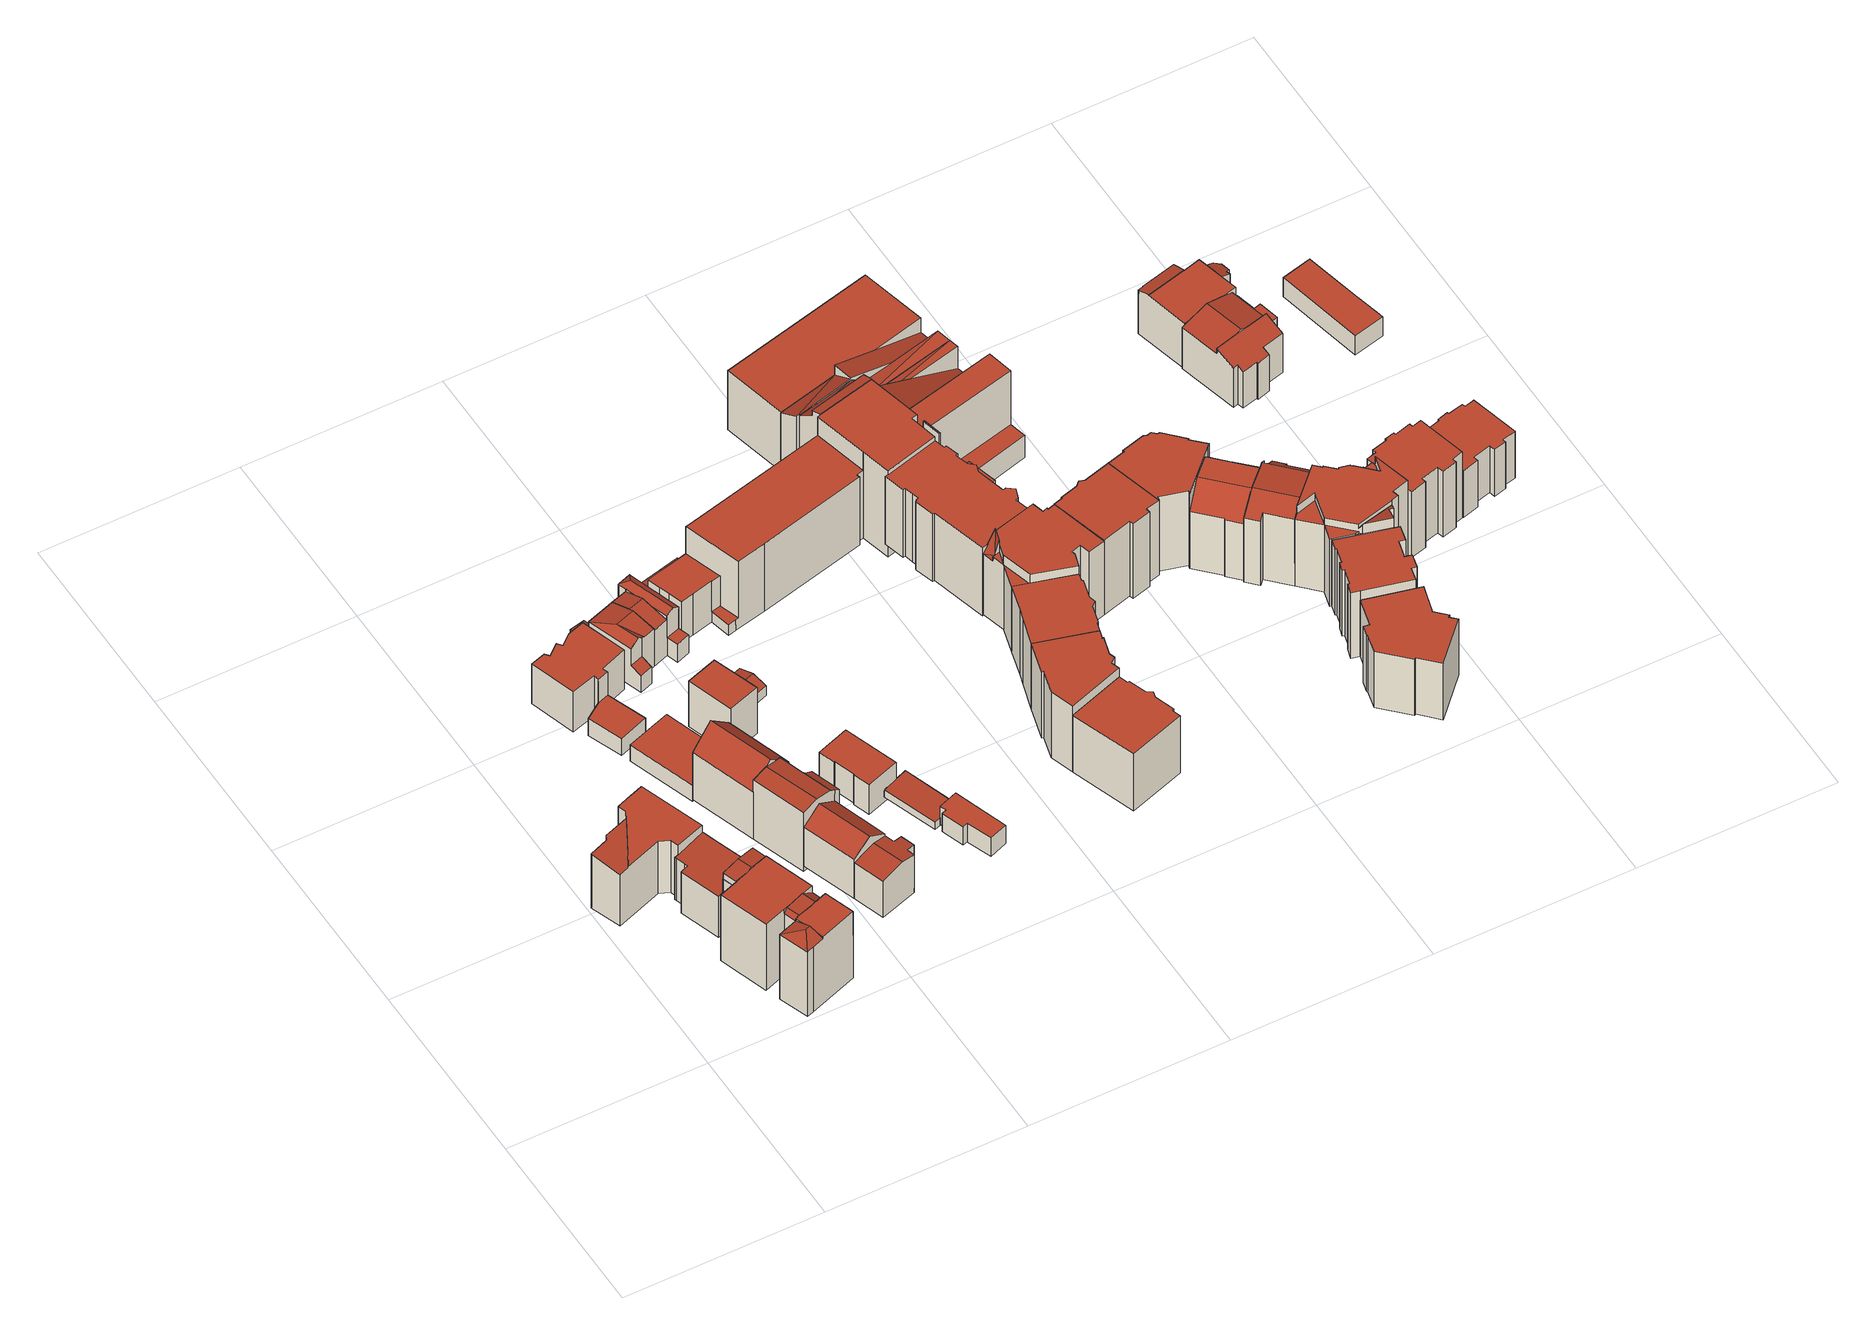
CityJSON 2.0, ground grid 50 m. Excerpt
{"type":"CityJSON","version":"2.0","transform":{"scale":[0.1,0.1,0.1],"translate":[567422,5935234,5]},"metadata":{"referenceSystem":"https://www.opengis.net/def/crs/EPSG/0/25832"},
"CityObjects":{
"building1":{"type":"Building","attributes":{"Gemeindeschluessel":"02000000","Geometrietyp2DReferenz":"3000","function":"31001_1010","roofType":"1000","measuredHeight":17.11,"storeysAboveGround":4},"geometry":[{"type":"MultiSurface","lod":"2","boundaries":[[[0,1,2,3,4,5,6]],[[7,6,5,8]],[[8,5,4,9]],[[10,3,2]],[[1,11,2]],[[12,13,14,15]],[[16,17,18,19]],[[20,21,22,23]],[[12,15,24,7,8,9,25,26,27,16,19,20,23]],[[22,21,18,17,28,29,10,2,11,14,13]],[[18,21,20,19]],[[28,17,16,27]],[[29,28,27,26]],[[22,13,12,23]],[[10,29,26,25]],[[7,24,0,6]],[[24,15,14,11,1,0]],[[25,9,4,3,10]]],"semantics":{"surfaces":[{"type":"RoofSurface"},{"type":"WallSurface"},{"type":"GroundSurface"}],"values":[0,1,1,1,1,1,1,1,2,0,1,1,1,1,1,1,1,1]}}]},
"building2":{"type":"Building","attributes":{"Gemeindeschluessel":"02000000","Geometrietyp2DReferenz":"3000","function":"31001_1120","roofType":"1000","measuredHeight":21.51,"storeysAboveGround":5},"geometry":[{"type":"MultiSurface","lod":"2","boundaries":[[[30,31,32,33,34]],[[35,36,37,38,39]],[[40,35,39]],[[41,42,43,44,36,35,40]],[[32,45,46,47,33]],[[48,49,50,51]],[[44,52,53,54,55,56,57,58,59,37]],[[49,56,60,61,62,50]],[[60,55,63,64,65,61]],[[66,67,68]],[[69,70,71,72]],[[73,74,70,69]],[[66,30,34,67]],[[45,75,46]],[[64,76,65]],[[77,42,41,78]],[[55,54,63]],[[43,52,44]],[[37,59,38]],[[79,47,46,75,76,64,63,54,53,80]],[[77,78,81,82,83,73,69,72,84,79,80]],[[79,84,68,67,34,33,47]],[[83,82,58,57,48,51,85]],[[56,55,60]],[[62,61,65]],[[57,56,49,48]],[[77,80,53,52,43,42]],[[81,78,41,40,39]],[[44,37,36]],[[82,81,39,38,59,58]],[[85,51,50,62]],[[45,32,31]],[[74,73,83,85]],[[31,30,66,86]],[[84,72,71,86,66,68]],[[31,86,71,70,74,85,62,65,76,75,45]]],"semantics":{"surfaces":[{"type":"RoofSurface"},{"type":"WallSurface"},{"type":"GroundSurface"}],"values":[0,0,0,0,0,0,0,0,0,0,1,1,1,1,1,1,1,1,1,1,2,1,1,1,1,1,1,1,1,1,1,1,1,1,1,0]}}]},
"building3":{"type":"Building","attributes":{"Gemeindeschluessel":"02000000","Geometrietyp2DReferenz":"3000","function":"31001_1120","roofType":"1000","measuredHeight":14.02,"storeysAboveGround":4},"geometry":[{"type":"MultiSurface","lod":"2","boundaries":[[[87,88,89,90,91,92,93,94,95,96,97]],[[98,99,100,101,102,103,104,105,106,107,108]],[[99,96,95,100]],[[100,95,94,101]],[[101,94,93,102]],[[102,93,92,103]],[[103,92,91,104]],[[104,91,90,105]],[[105,90,89,106]],[[106,89,88,107]],[[107,88,87,108]],[[98,97,96,99]],[[98,108,87,97]]],"semantics":{"surfaces":[{"type":"RoofSurface"},{"type":"GroundSurface"},{"type":"WallSurface"}],"values":[0,1,2,2,2,2,2,2,2,2,2,2,2]}}]},
"building4":{"type":"Building","attributes":{"Gemeindeschluessel":"02000000","Geometrietyp2DReferenz":"3000","function":"31001_1010","roofType":"1000","measuredHeight":12.53,"storeysAboveGround":4},"geometry":[{"type":"MultiSurface","lod":"2","boundaries":[[[109,110,111,112]],[[112,111,113,114]],[[114,113,115,116]],[[116,115,117,118]],[[119,120,121,122]],[[122,121,110,109]],[[123,124,125,126]],[[127,128,129,130]],[[131,132,133,134]],[[135,136,123,126,137,119,122,109,112,114,116,118,127,130,138]],[[139,133,132,140,141,129,128,117,115,113,111,110,121,120]],[[141,140,135,138]],[[140,132,131,142,136,135]],[[129,141,138,130]],[[124,123,136,142]],[[137,126,125,134,133,139]],[[139,120,119,137]],[[117,128,127,118]],[[124,142,131,134,125]]],"semantics":{"surfaces":[{"type":"WallSurface"},{"type":"GroundSurface"},{"type":"RoofSurface"}],"values":[0,0,0,0,0,0,0,0,0,1,2,0,0,0,0,0,0,0,2]}}]},
"building5":{"type":"Building","attributes":{"Gemeindeschluessel":"02000000","Geometrietyp2DReferenz":"3000","function":"31001_2010","roofType":"1000","measuredHeight":5.06,"storeysAboveGround":1},"geometry":[{"type":"MultiSurface","lod":"2","boundaries":[[[143,144,145,146]],[[147,148,149,150]],[[147,146,145,148]],[[148,145,144,149]],[[149,144,143,150]],[[150,143,146,147]]],"semantics":{"surfaces":[{"type":"RoofSurface"},{"type":"GroundSurface"},{"type":"WallSurface"}],"values":[0,1,2,2,2,2]}}]},
"building6":{"type":"Building","attributes":{"Gemeindeschluessel":"02000000","Geometrietyp2DReferenz":"3000","function":"31001_1010","roofType":"3100","measuredHeight":20.22,"storeysAboveGround":5},"geometry":[{"type":"MultiSurface","lod":"2","boundaries":[[[151,152,153,154]],[[155,151,154,156]],[[157,158,159,160]],[[160,159,161,162]],[[163,164,165,166]],[[155,156,163,166,157,160,162]],[[164,163,156,154,153]],[[158,157,166,165]],[[155,162,161,152,151]],[[158,165,164,153,152,161,159]]],"semantics":{"surfaces":[{"type":"RoofSurface"},{"type":"WallSurface"},{"type":"GroundSurface"}],"values":[0,1,1,1,1,2,1,1,1,0]}}]},
"building7":{"type":"Building","attributes":{"Gemeindeschluessel":"02000000","Geometrietyp2DReferenz":"3000","function":"31001_1010","roofType":"3100","measuredHeight":15.65,"storeysAboveGround":4},"geometry":[{"type":"MultiSurface","lod":"2","boundaries":[[[167,168,169,170]],[[168,171,172,169]],[[173,167,170,174]],[[175,172,171,176]],[[176,171,168,167,173]],[[174,170,169,172,175]],[[174,175,176,173]]],"semantics":{"surfaces":[{"type":"RoofSurface"},{"type":"WallSurface"},{"type":"GroundSurface"}],"values":[0,0,1,1,1,1,2]}}]},
"building8":{"type":"Building","attributes":{"Gemeindeschluessel":"02000000","Geometrietyp2DReferenz":"3000","function":"31001_1010","roofType":"3100","measuredHeight":19.34,"storeysAboveGround":4},"geometry":[{"type":"MultiSurface","lod":"2","boundaries":[[[177,178,179,180,181]],[[181,182,183,177]],[[184,180,179,185]],[[185,179,178,186]],[[187,155,162,188,184,185,186]],[[187,186,178,177,183,189,190]],[[184,188,191,182,181,180]],[[191,188,162,192]],[[193,155,187,190]],[[162,155,193,194,192]],[[189,183,182,191,192,194]],[[189,194,193,190]]],"semantics":{"surfaces":[{"type":"RoofSurface"},{"type":"WallSurface"},{"type":"GroundSurface"}],"values":[0,1,1,1,2,1,1,1,1,1,0,0]}}]},
"building9":{"type":"Building","attributes":{"Gemeindeschluessel":"02000000","Geometrietyp2DReferenz":"3000","function":"31001_1010","roofType":"3100","measuredHeight":12.53,"storeysAboveGround":3},"geometry":[{"type":"MultiSurface","lod":"2","boundaries":[[[195,196,197,198]],[[196,199,200,201,202,203,204,197]],[[205,195,198,173]],[[176,204,203,206]],[[206,203,202,207]],[[207,202,201,208]],[[208,201,200,209]],[[209,200,199,210]],[[210,199,196,195,205]],[[173,198,197,204,176]],[[173,176,206,207,208,209,210,205]]],"semantics":{"surfaces":[{"type":"RoofSurface"},{"type":"WallSurface"},{"type":"GroundSurface"}],"values":[0,0,1,1,1,1,1,1,1,1,2]}}]},
"building10":{"type":"Building","attributes":{"Gemeindeschluessel":"02000000","Geometrietyp2DReferenz":"3000","function":"31001_1010","roofType":"3100","measuredHeight":13.23,"storeysAboveGround":2},"geometry":[{"type":"MultiSurface","lod":"2","boundaries":[[[211,212,213,214]],[[215,216,217,218]],[[212,219,220,221,213]],[[222,223,224,225]],[[226,217,216,227]],[[227,216,215,211,214,223,222,228,229]],[[230,226,227,229,231,232,233,234]],[[225,224,232,231,235]],[[221,220,230,234,236]],[[234,233,237,238,236]],[[226,230,220,219,218,217]],[[215,218,219,212,211]],[[237,233,232,224]],[[235,231,229,228]],[[213,221,236,238]],[[213,238,237,224,223,214]],[[235,228,222,225]]],"semantics":{"surfaces":[{"type":"RoofSurface"},{"type":"WallSurface"},{"type":"GroundSurface"}],"values":[0,0,0,1,1,1,2,1,1,1,1,1,1,1,0,0,0]}}]},
"building11":{"type":"Building","attributes":{"Gemeindeschluessel":"02000000","Geometrietyp2DReferenz":"3000","function":"31001_1010","roofType":"1000","measuredHeight":14.43,"storeysAboveGround":5},"geometry":[{"type":"MultiSurface","lod":"2","boundaries":[[[239,240,241,242]],[[242,241,243,244]],[[245,246,240,239]],[[247,248,246,245]],[[248,247,244,243]],[[244,247,245,239,242]],[[248,243,241,240,246]]],"semantics":{"surfaces":[{"type":"WallSurface"},{"type":"GroundSurface"},{"type":"RoofSurface"}],"values":[0,0,0,0,0,1,2]}}]},
"building12":{"type":"Building","attributes":{"Gemeindeschluessel":"02000000","Geometrietyp2DReferenz":"3000","function":"31001_2460","roofType":"1000","measuredHeight":2.77,"storeysAboveGround":1},"geometry":[{"type":"MultiSurface","lod":"2","boundaries":[[[249,250,251,252,253]],[[254,255,256,257,258]],[[254,253,252,255]],[[255,252,251,256]],[[256,251,250,257]],[[257,250,249,258]],[[258,249,253,254]]],"semantics":{"surfaces":[{"type":"RoofSurface"},{"type":"GroundSurface"},{"type":"WallSurface"}],"values":[0,1,2,2,2,2,2]}}]},
"building13":{"type":"Building","attributes":{"Gemeindeschluessel":"02000000","Geometrietyp2DReferenz":"3000","function":"31001_1010","roofType":"1000","measuredHeight":9.19,"storeysAboveGround":3},"geometry":[{"type":"MultiSurface","lod":"2","boundaries":[[[259,260,261,262,263,264,265,266]],[[267,268,269,270,271,272,273,274]],[[272,261,260,273]],[[273,260,259,274]],[[267,266,265,268]],[[268,265,264,269]],[[269,264,263,270]],[[270,263,262,271]],[[271,262,261,272]],[[267,274,259,266]]],"semantics":{"surfaces":[{"type":"RoofSurface"},{"type":"GroundSurface"},{"type":"WallSurface"}],"values":[0,1,2,2,2,2,2,2,2,2]}}]},
"building14":{"type":"Building","attributes":{"Gemeindeschluessel":"02000000","Geometrietyp2DReferenz":"3000","function":"31001_1010","roofType":"3200","measuredHeight":13.55,"storeysAboveGround":2},"geometry":[{"type":"MultiSurface","lod":"2","boundaries":[[[275,276,277,278,237]],[[279,280,281,276,275]],[[281,282,283,284,285,286,287,288,277]],[[285,289,290,286]],[[291,292,293,294]],[[284,295,289,285]],[[296,297,298,299]],[[280,282,281]],[[277,288,278]],[[300,288,287,301]],[[294,286,290,291]],[[302,293,292,303]],[[303,292,291,304]],[[305,298,297,306]],[[304,291,290,289,295,299,298,305]],[[307,234,233,300,301,302,303,304,305,306]],[[302,301,287,286,294,293]],[[307,306,297,296,283]],[[296,299,295,284,283]],[[234,307,283,282,280,279]],[[233,234,279,275,237]],[[281,277,276]],[[300,233,237,278,288]]],"semantics":{"surfaces":[{"type":"RoofSurface"},{"type":"WallSurface"},{"type":"GroundSurface"}],"values":[0,0,0,0,0,0,0,1,1,1,1,1,1,1,1,2,1,1,1,1,1,1,1]}}]},
"building15":{"type":"Building","attributes":{"Gemeindeschluessel":"02000000","Geometrietyp2DReferenz":"3000","function":"31001_1010","roofType":"3100","measuredHeight":4.18,"storeysAboveGround":1},"geometry":[{"type":"MultiSurface","lod":"2","boundaries":[[[308,309,310,311]],[[312,313,309,308]],[[314,311,310,315]],[[316,313,312,317]],[[317,312,308,311,314]],[[315,310,309,313,316]],[[315,316,317,314]]],"semantics":{"surfaces":[{"type":"RoofSurface"},{"type":"WallSurface"},{"type":"GroundSurface"}],"values":[0,0,1,1,1,1,2]}}]},
"building16":{"type":"Building","attributes":{"Gemeindeschluessel":"02000000","Geometrietyp2DReferenz":"3000","function":"31001_2460","roofType":"1000","measuredHeight":2.79,"storeysAboveGround":1},"geometry":[{"type":"MultiSurface","lod":"2","boundaries":[[[318,319,320,321]],[[322,323,324,325]],[[325,324,326,327]],[[327,326,319,318]],[[323,322,328,329]],[[329,328,321,320]],[[321,328,322,325,327,318]],[[329,320,319,326,324,323]]],"semantics":{"surfaces":[{"type":"WallSurface"},{"type":"GroundSurface"},{"type":"RoofSurface"}],"values":[0,0,0,0,0,0,1,2]}}]},
"building17":{"type":"Building","attributes":{"Gemeindeschluessel":"02000000","Geometrietyp2DReferenz":"3000","function":"31001_2010","roofType":"1000","measuredHeight":5.68,"storeysAboveGround":2},"geometry":[{"type":"MultiSurface","lod":"2","boundaries":[[[330,331,332,333,334,335,336,337]],[[338,339,340,341,342,343,344,345]],[[338,337,336,339]],[[339,336,335,340]],[[340,335,334,341]],[[341,334,333,342]],[[342,333,332,343]],[[343,332,331,344]],[[344,331,330,345]],[[345,330,337,338]]],"semantics":{"surfaces":[{"type":"RoofSurface"},{"type":"GroundSurface"},{"type":"WallSurface"}],"values":[0,1,2,2,2,2,2,2,2,2]}}]},
"building18":{"type":"Building","attributes":{"Gemeindeschluessel":"02000000","Geometrietyp2DReferenz":"3000","function":"31001_1010","roofType":"1000","measuredHeight":17.85,"storeysAboveGround":6},"geometry":[{"type":"MultiSurface","lod":"2","boundaries":[[[346,347,348,349,350,351,352,353,354,355,356]],[[357,358,359,360,361,362,363,364,365,366,367]],[[357,356,355,358]],[[358,355,354,359]],[[359,354,353,360]],[[360,353,352,361]],[[361,352,351,362]],[[362,351,350,363]],[[363,350,349,364]],[[364,349,348,365]],[[365,348,347,366]],[[366,347,346,367]],[[367,346,356,357]]],"semantics":{"surfaces":[{"type":"RoofSurface"},{"type":"GroundSurface"},{"type":"WallSurface"}],"values":[0,1,2,2,2,2,2,2,2,2,2,2,2]}}]},
"building19":{"type":"Building","attributes":{"Gemeindeschluessel":"02000000","Geometrietyp2DReferenz":"3000","function":"31001_1010","roofType":"1000","measuredHeight":20.64,"storeysAboveGround":7},"geometry":[{"type":"MultiSurface","lod":"2","boundaries":[[[368,369,370,371]],[[371,370,372,373]],[[373,372,374,375]],[[375,374,376,377]],[[377,376,378,379]],[[379,378,380,381]],[[381,380,382,383]],[[383,382,384,385]],[[385,384,386,387]],[[357,388,369,368]],[[358,389,388,357]],[[389,358,387,386]],[[387,358,357,368,371,373,375,377,379,381,383,385]],[[389,386,384,382,380,378,376,374,372,370,369,388]]],"semantics":{"surfaces":[{"type":"WallSurface"},{"type":"GroundSurface"},{"type":"RoofSurface"}],"values":[0,0,0,0,0,0,0,0,0,0,0,0,1,2]}}]},
"building20":{"type":"Building","attributes":{"Gemeindeschluessel":"02000000","Geometrietyp2DReferenz":"3000","function":"31001_1010","roofType":"1000","measuredHeight":20.66,"storeysAboveGround":7},"geometry":[{"type":"MultiSurface","lod":"2","boundaries":[[[390,391,392,393,394,395,396,397,398,399,400,401,402]],[[375,403,404,405,406,407,408,409,410,411,412,413,377]],[[375,402,401,403]],[[403,401,400,404]],[[404,400,399,405]],[[405,399,398,406]],[[406,398,397,407]],[[407,397,396,408]],[[408,396,395,409]],[[409,395,394,410]],[[410,394,393,411]],[[411,393,392,412]],[[412,392,391,413]],[[413,391,390,377]],[[377,390,402,375]]],"semantics":{"surfaces":[{"type":"RoofSurface"},{"type":"GroundSurface"},{"type":"WallSurface"}],"values":[0,1,2,2,2,2,2,2,2,2,2,2,2,2,2]}}]},
"building21":{"type":"Building","attributes":{"Gemeindeschluessel":"02000000","Geometrietyp2DReferenz":"3000","function":"31001_2070","roofType":"1000","measuredHeight":27.35,"storeysAboveGround":9},"geometry":[{"type":"MultiSurface","lod":"2","boundaries":[[[414,415,416,417]],[[418,419,420,421,422,423,424,425,426]],[[427,428,429,430]],[[431,432,433,434,435]],[[436,437,438,433,432]],[[439,440,441]],[[442,443,440,439]],[[444,445,446,447]],[[448,449,450,451,452,453]],[[454,455,449,456]],[[457,455,454]],[[458,457,459]],[[460,461,457,458]],[[462,463,464,465,460,466]],[[467,468,469,470,471,472,463,473]],[[474,475,476,477]],[[478,479,480,481,482,483,484]],[[485,486,487,488,489]],[[479,417,416,480]],[[480,416,415,481]],[[488,424,423,489]],[[490,422,421,491]],[[491,421,420,492]],[[492,420,419,493]],[[493,419,418,494]],[[495,427,430,496]],[[428,431,435,429]],[[497,498,499,500]],[[442,447,446,443]],[[501,445,444,502]],[[451,503,452]],[[438,448,453,433]],[[449,455,450]],[[457,454,459]],[[465,461,460]],[[458,466,460]],[[463,462,473]],[[463,472,464]],[[476,471,470,477]],[[504,469,468,505]],[[506,484,483,507]],[[508,486,485,509]],[[510,511,499,498,512,513,514,515]],[[516,517,518,519,520,501,502,521]],[[522,514,513,521,502,523]],[[524,525,503,451,450,455,457,461,465,464,472,471,476,475,526]],[[523,502,444,447,442,439,441,437,436,527]],[[528,529,504,505,530,531,532,533,497,500,534,508,509,490,491,492,493,494,535,506,507,522,523,527,495,496,536,537,524,526]],[[535,494,418,426,414,417,479,478]],[[495,527,436,432,431,428,427]],[[501,520,467,473,462,466,458,459,454,456,440,443,446,445]],[[533,532,517,516]],[[506,535,478,484]],[[528,526,475,474,538,539]],[[540,529,528,539]],[[538,474,477,470,541]],[[504,529,540,541,470,469]],[[532,531,518,517]],[[531,530,519,518]],[[530,505,468,467,520,519]],[[516,521,513,512]],[[497,533,516,512,498]],[[441,440,456,449,448,438,437]],[[542,434,433,453,452]],[[536,496,430,429,435,434]],[[537,536,434,542,543]],[[525,524,537,543]],[[508,534,511,510,487,486]],[[534,500,499,511]],[[510,515,425,424,488,487]],[[522,507,483,482,514]],[[490,509,485,489,423,422]],[[426,425,515,514,482,481,415,414]],[[538,541,540,539]],[[525,543,542,452,503]]],"semantics":{"surfaces":[{"type":"RoofSurface"},{"type":"WallSurface"},{"type":"GroundSurface"}],"values":[0,0,0,0,0,0,0,0,0,0,0,0,0,0,0,0,0,0,1,1,1,1,1,1,1,1,1,1,1,1,1,1,1,1,1,1,1,1,1,1,1,1,0,0,1,1,1,2,1,1,1,1,1,1,1,1,1,1,1,1,1,1,1,1,1,1,1,1,1,1,1,1,1,0,0]}}]},
"building22":{"type":"Building","attributes":{"Gemeindeschluessel":"02000000","Geometrietyp2DReferenz":"3000","function":"31001_1010","roofType":"1000","measuredHeight":21.33,"storeysAboveGround":7},"geometry":[{"type":"MultiSurface","lod":"2","boundaries":[[[544,545,546,547,548,549,550,551,552,553,554,555,556,557,558,559,560,561,562,563,564,565,566,567,568,569,570,571]],[[572,573,574,575,576,577,578,579,580,581,582,583,584,585,586,587,588,589,590,591,592,593,594,595,596,597,598,599]],[[572,571,570,573]],[[573,570,569,574]],[[574,569,568,575]],[[575,568,567,576]],[[576,567,566,577]],[[577,566,565,578]],[[578,565,564,579]],[[579,564,563,580]],[[580,563,562,581]],[[581,562,561,582]],[[582,561,560,583]],[[583,560,559,584]],[[584,559,558,585]],[[585,558,557,586]],[[586,557,556,587]],[[587,556,555,588]],[[588,555,554,589]],[[589,554,553,590]],[[590,553,552,591]],[[591,552,551,592]],[[592,551,550,593]],[[593,550,549,594]],[[594,549,548,595]],[[595,548,547,596]],[[596,547,546,597]],[[597,546,545,598]],[[598,545,544,599]],[[599,544,571,572]]],"semantics":{"surfaces":[{"type":"RoofSurface"},{"type":"GroundSurface"},{"type":"WallSurface"}],"values":[0,1,2,2,2,2,2,2,2,2,2,2,2,2,2,2,2,2,2,2,2,2,2,2,2,2,2,2,2,2]}}]},
"building23":{"type":"Building","attributes":{"Gemeindeschluessel":"02000000","Geometrietyp2DReferenz":"3000","function":"31001_1010","roofType":"1000","measuredHeight":24.02,"storeysAboveGround":8},"geometry":[{"type":"MultiSurface","lod":"2","boundaries":[[[600,601,602]],[[603,604,605,606]],[[607,604,603]],[[608,609,604,610]],[[611,605,604]],[[607,610,604]],[[612,605,611,613]],[[609,613,611,604]],[[608,614,613,609]],[[615,616,617,618]],[[618,617,619,620]],[[600,621,622,601]],[[623,624,625,626]],[[627,628,629,630]],[[631,632,616,615]],[[633,634,614,608,610,607,603,606,635]],[[636,619,617,616,632,637,629,628,638,625,624,612,613,614,634,622,621]],[[631,615,618,620,639,640,633,635,623,626,641,627,630,642]],[[640,639,636,621,600,602]],[[623,635,606,605,612,624]],[[631,642,637,632]],[[642,630,629,637]],[[627,641,638,628]],[[641,626,625,638]],[[639,620,619,636]],[[633,640,602,601,622,634]]],"semantics":{"surfaces":[{"type":"RoofSurface"},{"type":"WallSurface"},{"type":"GroundSurface"}],"values":[0,0,0,0,0,1,1,1,1,1,1,1,1,1,1,1,0,2,1,1,1,1,1,1,1,1]}}]},
"building24":{"type":"Building","attributes":{"Gemeindeschluessel":"02000000","Geometrietyp2DReferenz":"3000","function":"51009_1610","roofType":"1000","measuredHeight":9},"geometry":[{"type":"MultiSurface","lod":"2","boundaries":[[[643,644,645,646,647,648,649,650]],[[651,652,653,654,655,656,657,658]],[[658,657,644,643]],[[657,656,645,644]],[[656,655,646,645]],[[655,654,647,646]],[[654,653,648,647]],[[653,652,649,648]],[[652,651,650,649]],[[651,658,643,650]]],"semantics":{"surfaces":[{"type":"GroundSurface"},{"type":"RoofSurface"},{"type":"WallSurface"}],"values":[0,1,2,2,2,2,2,2,2,2]}}]},
"building25":{"type":"Building","attributes":{"Gemeindeschluessel":"02000000","Geometrietyp2DReferenz":"3000","function":"31001_1010","roofType":"1000","measuredHeight":23.45,"storeysAboveGround":8},"geometry":[{"type":"MultiSurface","lod":"2","boundaries":[[[642,659,660,630]],[[642,661,662,659]],[[663,664,662,661]],[[663,665,666,664]],[[666,665,667,668]],[[667,669,670,668]],[[670,669,671,672]],[[673,672,671,674]],[[673,674,675,676]],[[677,676,675,678]],[[679,677,678,680]],[[681,682,679,680]],[[660,682,681,630]],[[667,665,663,661,642,630,681,680,678,675,674,671,669]],[[659,662,664,666,668,670,672,673,676,677,679,682,660]]],"semantics":{"surfaces":[{"type":"WallSurface"},{"type":"GroundSurface"},{"type":"RoofSurface"}],"values":[0,0,0,0,0,0,0,0,0,0,0,0,0,1,2]}}]},
"building26":{"type":"Building","attributes":{"Gemeindeschluessel":"02000000","Geometrietyp2DReferenz":"3000","function":"31001_1010","roofType":"1000","measuredHeight":23.39,"storeysAboveGround":7},"geometry":[{"type":"MultiSurface","lod":"2","boundaries":[[[683,672,684,685]],[[685,684,686,687]],[[687,686,688,689]],[[689,688,690,691]],[[691,690,692,693]],[[693,692,694,695]],[[695,694,696,697]],[[697,696,698,699]],[[699,698,700,701]],[[701,700,702,703]],[[703,702,704,705]],[[706,707,708,709]],[[670,708,707,710,704,702,700,698,696,694,692,690,688,686,684,672]],[[711,706,709,712,683,685,687,689,691,693,695,697,699,701,703,705]],[[683,712,670,672]],[[712,709,708,670]],[[706,711,710,707]],[[711,705,704,710]]],"semantics":{"surfaces":[{"type":"WallSurface"},{"type":"RoofSurface"},{"type":"GroundSurface"}],"values":[0,0,0,0,0,0,0,0,0,0,0,0,1,2,0,0,0,0]}}]},
"building27":{"type":"Building","attributes":{"Gemeindeschluessel":"02000000","Geometrietyp2DReferenz":"3000","function":"31001_1010","roofType":"1000","measuredHeight":17.71,"storeysAboveGround":6},"geometry":[{"type":"MultiSurface","lod":"2","boundaries":[[[713,714,715,716]],[[716,715,717,718]],[[718,717,719,720]],[[720,719,721,722]],[[722,721,723,724]],[[725,726,727,728]],[[728,727,729,730]],[[730,729,714,713]],[[731,732,733,734]],[[735,736,737,738]],[[739,740,736,735]],[[740,739,724,723]],[[725,728,730,713,716,718,720,722,724,739,735,738,731,734]],[[733,732,737,736,740,723,721,719,717,715,714,729,727,726]],[[737,732,731,738]],[[733,726,725,734]]],"semantics":{"surfaces":[{"type":"WallSurface"},{"type":"GroundSurface"},{"type":"RoofSurface"}],"values":[0,0,0,0,0,0,0,0,0,0,0,0,1,2,0,0]}}]},
"building28":{"type":"Building","attributes":{"Gemeindeschluessel":"02000000","Geometrietyp2DReferenz":"3000","function":"31001_1010","roofType":"9999","measuredHeight":22.9,"storeysAboveGround":7},"geometry":[{"type":"MultiSurface","lod":"2","boundaries":[[[741,742,743,744,745,746,747,748]],[[749,750,747,746]],[[745,751,752,753,754,755,756]],[[757,758,759,760,761,762,763,750,749,764]],[[756,755,765,766,764]],[[765,767,768,769,770,771,772,773,774,775,766]],[[776,744,743,777]],[[777,743,742,778]],[[778,742,741,779]],[[779,741,748,711]],[[744,751,745]],[[780,754,753,781]],[[781,753,752,782]],[[705,763,762,783]],[[783,762,761,784]],[[784,761,760,785]],[[785,760,759,786]],[[786,759,758,787]],[[788,774,773,789]],[[789,773,772,790]],[[790,772,771,791]],[[791,771,770,792]],[[792,770,769,793]],[[793,769,768,794]],[[794,768,767,795]],[[780,781,782,776,777,778,779,711,705,783,784,785,786,787,788,789,790,791,792,793,794,795]],[[756,764,749,746,745]],[[705,711,748,747,750,763]],[[780,795,767,765,755,754]],[[757,764,766,775]],[[788,787,758,757,775,774]],[[776,782,752,751,744]]],"semantics":{"surfaces":[{"type":"RoofSurface"},{"type":"WallSurface"},{"type":"GroundSurface"}],"values":[0,0,0,0,0,0,1,1,1,1,1,1,1,1,1,1,1,1,1,1,1,1,1,1,1,2,1,1,1,1,1,1]}}]},
"building29":{"type":"Building","attributes":{"Gemeindeschluessel":"02000000","Geometrietyp2DReferenz":"3000","function":"31001_1010","roofType":"1000","measuredHeight":20.5,"storeysAboveGround":7},"geometry":[{"type":"MultiSurface","lod":"2","boundaries":[[[796,797,798,799]],[[799,798,800,801]],[[801,800,802,803]],[[803,802,804,805]],[[805,804,806,807]],[[807,806,808,809]],[[809,808,810,811]],[[811,810,812,813]],[[813,812,814,815]],[[815,814,816,817]],[[817,816,818,819]],[[819,818,820,821]],[[821,820,822,823]],[[823,822,824,825]],[[825,824,826,827]],[[827,826,828,829]],[[829,828,830,831]],[[832,833,834,835]],[[831,830,833,832]],[[797,796,835,834]],[[835,796,799,801,803,805,807,809,811,813,815,817,819,821,823,825,827,829,831,832]],[[797,834,833,830,828,826,824,822,820,818,816,814,812,810,808,806,804,802,800,798]]],"semantics":{"surfaces":[{"type":"WallSurface"},{"type":"GroundSurface"},{"type":"RoofSurface"}],"values":[0,0,0,0,0,0,0,0,0,0,0,0,0,0,0,0,0,0,0,0,1,2]}}]},
"building30":{"type":"Building","attributes":{"Gemeindeschluessel":"02000000","Geometrietyp2DReferenz":"3000","function":"31001_1010","roofType":"1000","measuredHeight":23.79,"storeysAboveGround":8},"geometry":[{"type":"MultiSurface","lod":"2","boundaries":[[[836,837,838,754]],[[839,840,841,842,843]],[[844,845,846,847]],[[848,849,850,846,845]],[[851,852,853,854,855,856]],[[857,858,859]],[[837,860,861,838]],[[858,841,840,859]],[[862,839,843,863]],[[836,864,860,837]],[[856,865,866,851]],[[846,867,868,847]],[[869,870,871,872]],[[872,871,873,874]],[[874,873,875,876]],[[876,875,877,878]],[[878,877,879,880]],[[881,850,849,882]],[[882,849,848,883]],[[884,855,854,885]],[[885,854,853,886]],[[887,888,889,890]],[[890,889,891,892]],[[851,866,893,852]],[[883,848,845,844,857,859,840,839,862]],[[891,889,888,893,866,865,894,879,877,875,873,871,870,861,860,864,895,868,867,896]],[[897,881,882,883,862,863,898,899,869,872,874,876,878,880,900,884,885,886,887,890,892]],[[869,899,754,838,861,870]],[[887,886,853,852,893,888]],[[841,858,857,844,847,868,895,842]],[[881,897,896,867,846,850]],[[897,892,891,896]],[[884,900,894,865,856,855]],[[900,880,879,894]],[[898,863,843,842,895,864]],[[899,898,864,836,754]]],"semantics":{"surfaces":[{"type":"RoofSurface"},{"type":"WallSurface"},{"type":"GroundSurface"}],"values":[0,0,0,0,0,0,1,1,1,1,1,1,1,1,1,1,1,1,1,1,1,1,1,1,1,0,2,1,1,1,1,1,1,1,1,1]}}]},
"building31":{"type":"Building","attributes":{"Gemeindeschluessel":"02000000","Geometrietyp2DReferenz":"3000","function":"31001_1010","roofType":"1000","measuredHeight":20.72,"storeysAboveGround":7},"geometry":[{"type":"MultiSurface","lod":"2","boundaries":[[[901,902,903,904,905,906,907,908,909,910,911,912,913,914,915,916,917,918]],[[919,920,921,922,923,924,925,926,927,928,929,930,931,932,933,934,935,936]],[[919,918,917,920]],[[920,917,916,921]],[[921,916,915,922]],[[922,915,914,923]],[[923,914,913,924]],[[924,913,912,925]],[[925,912,911,926]],[[926,911,910,927]],[[927,910,909,928]],[[928,909,908,929]],[[929,908,907,930]],[[930,907,906,931]],[[931,906,905,932]],[[932,905,904,933]],[[933,904,903,934]],[[934,903,902,935]],[[935,902,901,936]],[[919,936,901,918]]],"semantics":{"surfaces":[{"type":"RoofSurface"},{"type":"GroundSurface"},{"type":"WallSurface"}],"values":[0,1,2,2,2,2,2,2,2,2,2,2,2,2,2,2,2,2,2,2]}}]},
"building32":{"type":"Building","attributes":{"Gemeindeschluessel":"02000000","Geometrietyp2DReferenz":"3000","function":"31001_2310","roofType":"3100","measuredHeight":14.96,"storeysAboveGround":2},"geometry":[{"type":"MultiSurface","lod":"2","boundaries":[[[937,938,939,940,941]],[[939,942,943,944,945,946,947,948,949,950,951,952]],[[940,952,953,954,955,956,941]],[[957,958,959,960,961,962]],[[938,942,939]],[[952,951,953]],[[963,950,949,964]],[[964,949,948,965]],[[965,948,947,966]],[[966,947,946,967]],[[967,946,945,968]],[[968,945,944,969]],[[969,944,943,970]],[[957,956,955,958]],[[971,962,961,972]],[[972,961,960,973]],[[973,960,959,974]],[[975,963,964,965,966,967,968,969,970,976,971,972,973,974]],[[971,976,937,941,956,957,962]],[[975,974,959,958,955,954]],[[963,975,954,953,951,950]],[[976,970,943,942,938,937]],[[939,952,940]]],"semantics":{"surfaces":[{"type":"RoofSurface"},{"type":"WallSurface"},{"type":"GroundSurface"}],"values":[0,0,0,0,1,1,1,1,1,1,1,1,1,1,1,1,1,2,1,1,1,1,1]}}]},
"building33":{"type":"Building","attributes":{"Gemeindeschluessel":"02000000","Geometrietyp2DReferenz":"3000","function":"31001_2310","roofType":"1000","measuredHeight":14.41,"storeysAboveGround":4},"geometry":[{"type":"MultiSurface","lod":"2","boundaries":[[[977,978,979,980,981,982,983]],[[984,980,979,985]],[[985,979,978,986]],[[986,978,977,987]],[[988,982,981,989]],[[990,991,992,993]],[[994,995,996,997]],[[997,996,998,999]],[[999,998,1000,1001]],[[1002,1003,1004,992,991,1005,988,989]],[[1006,1007,1008,984,985,986,987,1009,1010,1011,994,997,999,1001]],[[984,1008,1002,989,981,980]],[[1011,1010,1005,991,990,1012]],[[995,994,1011,1012]],[[1007,1006,1004,1003]],[[1006,1001,1000,993,992,1004]],[[1008,1007,1003,1002]],[[1010,1009,983,982,988,1005]],[[1009,987,977,983]],[[995,1012,990,993,1000,998,996]]],"semantics":{"surfaces":[{"type":"RoofSurface"},{"type":"WallSurface"},{"type":"GroundSurface"}],"values":[0,1,1,1,1,1,1,1,1,0,2,1,1,1,1,1,1,1,1,0]}}]},
"building34":{"type":"Building","attributes":{"Gemeindeschluessel":"02000000","Geometrietyp2DReferenz":"3000","function":"31001_1010","roofType":"1000","measuredHeight":14.71,"storeysAboveGround":4},"geometry":[{"type":"MultiSurface","lod":"2","boundaries":[[[1013,1014,1015,1016,1017,1018,1019,1020,1021,1022,1023,1024,1025,1026,1027,1028,1029,1030,1031,1032]],[[1033,1034,1035,1036,1037,1038,1039,1040,1041,1042,1043,1044,1045,1046,1047,1048,1049,1050,1051,1052]],[[1033,1032,1031,1034]],[[1034,1031,1030,1035]],[[1035,1030,1029,1036]],[[1036,1029,1028,1037]],[[1037,1028,1027,1038]],[[1038,1027,1026,1039]],[[1039,1026,1025,1040]],[[1040,1025,1024,1041]],[[1041,1024,1023,1042]],[[1042,1023,1022,1043]],[[1043,1022,1021,1044]],[[1044,1021,1020,1045]],[[1045,1020,1019,1046]],[[1046,1019,1018,1047]],[[1047,1018,1017,1048]],[[1048,1017,1016,1049]],[[1049,1016,1015,1050]],[[1050,1015,1014,1051]],[[1051,1014,1013,1052]],[[1052,1013,1032,1033]]],"semantics":{"surfaces":[{"type":"RoofSurface"},{"type":"GroundSurface"},{"type":"WallSurface"}],"values":[0,1,2,2,2,2,2,2,2,2,2,2,2,2,2,2,2,2,2,2,2,2]}}]},
"building35":{"type":"Building","attributes":{"Gemeindeschluessel":"02000000","Geometrietyp2DReferenz":"3000","function":"31001_2010","roofType":"1000","measuredHeight":5.97,"storeysAboveGround":2},"geometry":[{"type":"MultiSurface","lod":"2","boundaries":[[[1053,1054,1055,1056]],[[1056,1055,1057,1058]],[[1058,1057,1059,1060]],[[1060,1059,1061,1062]],[[1063,1064,1054,1053]],[[1062,1061,1064,1063]],[[1062,1063,1053,1056,1058,1060]],[[1064,1061,1059,1057,1055,1054]]],"semantics":{"surfaces":[{"type":"WallSurface"},{"type":"GroundSurface"},{"type":"RoofSurface"}],"values":[0,0,0,0,0,0,1,2]}}]}
},
"vertices":[
[29,425,180],[53,434,180],[74,472,183],[117,553,190],[56,532,190],[50,520,189],[2,502,189],[2,502,19],[50,520,19],[56,532,19],[117,553,183],[53,434,183],[171,455,19],[171,455,183],[146,466,183],[146,466,19],[163,612,19],[163,612,183],[195,623,183],[195,623,19],[251,460,19],[251,460,183],[178,435,183],[178,435,19],[29,425,19],[117,553,19],[130,577,19],[123,597,19],[123,597,183],[130,577,183],
[218,255,215],[250,266,218],[264,271,220],[252,308,220],[206,292,215],[272,53,226],[284,58,226],[278,75,220],[271,95,214],[222,78,214],[247,4,214],[248,3,214],[265,9,214],[296,20,214],[290,40,220],[277,276,218],[309,287,215],[297,324,215],[277,98,205],[285,100,217],[273,136,217],[265,133,205],[296,20,220],[388,52,220],[363,127,220],[332,116,220],[324,113,220],[277,98,220],[277,97,220],[271,95,220],[331,116,221],[319,151,221],[287,140,218],[363,127,197],[351,162,197],[323,152,218],[218,255,196],[206,292,196],[205,292,196],[168,237,11],[168,237,218],[218,254,218],[218,254,11],[209,114,11],[209,114,218],[309,287,218],[351,162,218],[265,9,11],[248,3,11],[297,324,11],[388,52,11],[222,78,11],[277,97,11],[265,133,11],[205,292,11],[265,133,218],[218,255,218],
[297,324,162],[260,433,162],[253,455,162],[251,460,162],[178,435,155],[167,431,154],[169,427,154],[176,405,154],[179,397,154],[159,390,152],[193,288,152],[193,288,22],[159,390,22],[179,397,22],[176,405,22],[169,427,22],[167,431,22],[178,435,22],[251,460,22],[253,455,22],[260,433,22],[297,324,22],
[196,1094,2],[196,1094,127],[233,1105,127],[233,1105,2],[242,1095,127],[242,1095,2],[271,1119,127],[271,1119,2],[281,1107,127],[281,1107,2],[294,996,2],[294,996,127],[232,978,127],[232,978,2],[287,866,2],[287,866,55],[255,953,55],[255,953,2],[308,1130,2],[308,1130,127],[350,1143,127],[350,1143,2],[325,992,55],[325,992,127],[296,982,127],[296,982,55],[320,1005,2],[361,893,2],[298,983,2],[388,1030,2],[298,983,127],[320,1005,127],[388,1030,127],[361,893,55],
[351,674,54],[462,712,54],[406,881,54],[294,843,54],[294,843,3],[406,881,3],[462,712,3],[351,674,3],
[406,511,157],[461,530,211],[406,693,211],[351,674,157],[406,511,9],[351,674,9],[512,557,9],[512,557,158],[515,548,158],[515,548,9],[489,539,184],[489,539,9],[462,712,9],[462,712,156],[466,702,156],[466,702,9],
[498,238,150],[545,254,183],[499,390,183],[452,374,150],[592,270,150],[547,407,150],[498,238,27],[452,374,27],[547,407,27],[592,270,27],
[535,402,192],[547,407,184],[561,411,175],[536,485,175],[510,476,192],[510,476,194],[535,402,194],[536,485,9],[561,411,9],[547,407,9],[452,374,9],[509,476,9],[493,388,202],[452,374,194],[509,476,194],[489,539,194],[406,511,194],[447,525,202],
[524,159,141],[583,178,152],[556,258,152],[498,238,141],[618,190,145],[612,210,145],[634,218,141],[622,253,141],[600,245,145],[592,270,145],[524,159,27],[600,245,27],[622,253,27],[634,218,27],[612,210,27],[618,190,27],
[405,1030,121],[426,1037,137],[406,1094,137],[366,1143,121],[405,1030,69],[414,1003,56],[446,1014,56],[437,1041,69],[437,1041,128],[437,1042,128],[447,1045,121],[366,1144,59],[366,1144,121],[408,1158,121],[408,1158,51],[446,1014,4],[414,1003,4],[349,1194,59],[349,1194,4],[437,1042,4],[391,1208,4],[408,1158,4],[438,1168,4],[476,1055,4],[391,1208,51],[476,1055,121],[438,1168,121],[457,1111,136],
[453,868,2],[453,868,146],[531,893,146],[531,893,2],[556,820,146],[556,820,2],[490,753,2],[490,753,146],[570,778,2],[570,778,146],
[408,1158,34],[438,1168,34],[426,1206,34],[409,1214,34],[391,1208,34],[391,1208,6],[409,1214,6],[426,1206,6],[438,1168,6],[408,1158,6],
[736,471,108],[690,607,108],[608,579,108],[622,539,108],[624,540,108],[642,486,108],[639,485,108],[653,443,108],[653,443,16],[639,485,16],[642,486,16],[624,540,16],[622,539,16],[608,579,16],[690,607,16],[736,471,16],
[454,1121,134],[493,1134,134],[487,1153,129],[478,1180,121],[476,1055,116],[515,1068,116],[499,1115,129],[515,1068,129],[516,1068,130],[533,1073,140],[495,1188,140],[472,1200,129],[471,1200,129],[478,1180,129],[506,1211,129],[506,1212,129],[506,1212,62],[494,1218,62],[476,1212,62],[472,1200,62],[550,1079,129],[516,1068,61],[525,1040,61],[559,1051,61],[550,1079,61],[478,1180,4],[471,1200,4],[476,1212,4],[494,1218,4],[506,1212,4],[559,1051,4],[525,1040,4],[516,1068,4],
[543,856,65],[620,882,65],[608,919,54],[531,893,54],[556,820,54],[632,846,54],[531,893,23],[608,919,23],[632,846,23],[556,820,23],
[699,458,32],[699,458,54],[736,471,57],[736,471,32],[809,344,32],[809,344,60],[761,327,55],[761,327,32],[746,322,54],[746,322,32],[764,480,32],[764,480,60],
[774,250,92],[786,254,92],[809,192,92],[855,208,92],[809,344,92],[761,327,92],[767,311,92],[755,307,92],[755,307,35],[767,311,35],[761,327,35],[809,344,35],[855,208,35],[809,192,35],[786,254,35],[774,250,35],
[1127,134,239],[1269,180,239],[1262,203,239],[1267,205,239],[1250,255,239],[1254,270,239],[1240,280,239],[1225,322,239],[1220,321,239],[1213,344,239],[1071,297,239],[1071,297,60],[1213,344,60],[1220,321,60],[1225,322,60],[1240,280,60],[1254,270,60],[1250,255,60],[1267,205,60],[1262,203,60],[1269,180,60],[1127,134,60],
[1052,357,60],[1052,357,267],[1068,415,267],[1068,415,60],[1063,416,267],[1063,416,60],[1086,500,267],[1086,500,60],[1231,459,267],[1231,459,60],[1225,437,267],[1225,437,60],[1228,437,267],[1228,437,60],[1215,391,267],[1215,391,60],[1220,376,267],[1220,376,60],[1206,365,267],[1206,365,60],[1071,297,267],[1213,344,267],
[1231,459,266],[1238,483,266],[1241,482,266],[1253,526,266],[1266,538,266],[1261,556,266],[1274,603,266],[1270,604,266],[1275,624,266],[1133,665,266],[1115,598,266],[1107,571,266],[1086,500,266],[1107,571,60],[1115,598,60],[1133,665,60],[1275,624,60],[1270,604,60],[1274,603,60],[1261,556,60],[1266,538,60],[1253,526,60],[1241,482,60],[1238,483,60],
[531,1175,108],[638,1201,108],[630,1224,104],[523,1198,104],[541,1143,134],[550,1118,134],[561,1084,134],[593,1091,134],[646,1104,134],[646,1103,134],[669,1108,134],[638,1201,134],[531,1175,134],[969,1346,40],[1000,1353,40],[988,1401,40],[958,1394,40],[1000,1353,228],[1001,1353,228],[1143,1439,200],[995,1403,200],[988,1401,200],[1007,1355,228],[1007,1354,228],[1154,1389,228],[1016,1318,255],[1154,1389,225],[1007,1354,225],[1016,1316,257],[1163,1351,257],[1022,1292,279],[1169,1327,279],[1163,1351,273],[1016,1316,273],[1154,1389,232],[1271,1416,192],[1401,1447,146],[1389,1497,146],[1258,1466,192],[1143,1439,232],[1163,1351,194],[1401,1447,192],[1154,1389,192],[1410,1410,192],[1169,1327,195],[1163,1351,192],[1282,1354,193],[1416,1386,192],[1192,1232,252],[1204,1235,246],[1439,1290,123],[1416,1386,123],[1169,1327,252],[1202,1189,246],[1205,1190,246],[1210,1168,246],[1207,1167,246],[1454,1225,246],[1439,1290,246],[1192,1232,246],[1219,1119,76],[1464,1183,76],[1454,1225,76],[1207,1167,76],[522,1200,40],[523,1198,40],[630,1224,40],[638,1201,40],[644,1202,40],[638,1227,40],[627,1224,40],[658,1051,40],[678,1056,40],[686,1057,40],[669,1108,40],[646,1103,40],[646,1104,6],[593,1091,6],[561,1084,6],[550,1118,6],[541,1143,6],[969,1346,6],[958,1394,6],[1030,1148,6],[1030,1148,219],[1032,1140,219],[1032,1140,6],[1169,1327,277],[1022,1292,277],[1389,1497,192],[1210,1168,6],[1205,1190,6],[627,1224,6],[638,1227,6],[678,1056,6],[658,1051,6],[686,1057,219],[758,1074,219],[1048,1153,219],[1015,1290,219],[644,1202,219],[638,1201,219],[1048,1153,277],[1067,1079,277],[1203,1115,277],[1187,1186,277],[1202,1189,277],[1015,1290,277],[644,1202,6],[1022,1292,6],[1349,1665,6],[1349,1665,192],[1464,1183,6],[1007,1355,6],[1215,1118,6],[1204,1166,6],[1187,1186,6],[1203,1115,6],[1067,1079,6],[1048,1153,6],[758,1074,6],[522,1200,6],[995,1403,6],[955,1571,6],[1219,1119,277],[1215,1118,277],[1204,1166,277],[1207,1167,277],[995,1403,192],[955,1571,192],
[1072,1024,266],[1078,1025,266],[1084,1003,266],[1088,987,266],[1082,985,266],[1083,983,266],[1079,982,266],[1079,979,266],[1092,932,266],[1097,933,266],[1135,792,266],[1280,829,266],[1266,879,266],[1273,881,266],[1282,906,266],[1265,919,266],[1257,917,266],[1238,990,266],[1244,1009,266],[1230,1021,266],[1224,1039,266],[1220,1055,266],[1225,1056,266],[1216,1089,266],[1210,1087,266],[1203,1115,266],[1067,1079,266],[1058,1077,266],[1058,1077,53],[1067,1079,53],[1203,1115,53],[1210,1087,53],[1216,1089,53],[1225,1056,53],[1220,1055,53],[1224,1039,53],[1230,1021,53],[1244,1009,53],[1238,990,53],[1257,917,53],[1265,919,53],[1282,906,53],[1273,881,53],[1266,879,53],[1280,829,53],[1135,792,53],[1097,933,53],[1092,932,53],[1079,979,53],[1079,982,53],[1083,983,53],[1082,985,53],[1088,987,53],[1084,1003,53],[1078,1025,53],[1072,1024,53],
[1172,654,262],[1151,730,262],[1133,665,262],[1136,790,249],[1148,764,263],[1171,802,299],[1135,792,248],[1143,763,249],[1151,732,263],[1161,767,263],[1143,763,263],[1161,767,299],[1171,802,292],[1161,767,292],[1151,732,292],[1307,674,59],[1307,674,292],[1283,667,292],[1283,667,59],[1285,660,292],[1285,660,59],[1172,654,292],[1151,730,292],[1280,829,59],[1280,829,292],[1288,800,292],[1288,800,59],[1301,800,59],[1301,800,292],[1319,805,292],[1319,805,59],[1314,648,59],[1314,648,292],[1151,731,59],[1151,731,292],[1135,792,59],[1275,624,292],[1358,659,292],[1301,804,292],[1275,624,59],[1133,665,59],[1301,804,59],[1358,659,59],
[1303,1141,31],[1323,1065,31],[1224,1039,31],[1220,1055,31],[1225,1056,31],[1216,1089,31],[1210,1087,31],[1203,1115,31],[1203,1115,121],[1210,1087,121],[1216,1089,121],[1225,1056,121],[1220,1055,121],[1224,1039,121],[1323,1065,121],[1303,1141,121],
[1358,659,294],[1319,805,294],[1433,680,59],[1433,680,294],[1436,670,59],[1436,670,294],[1484,683,59],[1484,683,294],[1482,693,59],[1482,693,294],[1518,702,59],[1518,702,294],[1478,850,59],[1478,850,294],[1410,832,294],[1410,832,59],[1397,837,59],[1397,837,294],[1386,826,294],[1386,826,59],[1341,814,294],[1341,814,59],[1342,811,59],[1342,811,294],
[1478,850,60],[1524,862,294],[1524,862,60],[1523,866,294],[1523,866,60],[1582,882,294],[1582,882,60],[1591,879,294],[1591,879,60],[1602,882,294],[1602,882,60],[1611,872,294],[1611,872,60],[1618,872,294],[1618,872,60],[1662,826,294],[1662,826,60],[1660,824,294],[1660,824,60],[1693,791,294],[1693,791,60],[1687,786,294],[1687,786,60],[1586,694,60],[1586,694,294],[1520,712,294],[1520,712,60],[1583,685,294],[1583,685,60],[1518,702,60],
[1722,137,61],[1722,137,238],[1734,184,238],[1734,184,61],[1731,185,238],[1731,185,61],[1738,212,238],[1738,212,61],[1753,209,238],[1753,209,61],[1771,281,238],[1771,281,61],[1832,32,61],[1832,32,238],[1789,76,238],[1789,76,61],[1786,73,238],[1786,73,61],[1910,143,61],[1910,143,238],[1926,128,238],[1926,128,61],[1888,175,61],[1888,175,238],[1915,148,238],[1915,148,61],[1908,247,61],[1908,247,238],
[1638,629,241],[1636,627,238],[1667,596,238],[1664,593,235],[1705,634,284],[1709,638,289],[1624,724,289],[1583,685,240],[1754,682,287],[1669,768,287],[1664,593,262],[1690,566,262],[1703,579,269],[1752,529,269],[1787,563,288],[1712,640,288],[1778,706,250],[1772,712,250],[1772,725,241],[1759,727,249],[1731,756,249],[1723,748,260],[1687,786,260],[1755,683,284],[1843,619,283],[1768,696,283],[1853,629,273],[1857,633,269],[1814,677,269],[1821,683,262],[1799,706,262],[1779,687,282],[1769,696,282],[1779,705,273],[1778,706,273],[1664,593,60],[1667,596,60],[1636,627,60],[1638,629,60],[1752,529,60],[1703,579,60],[1690,566,60],[1723,748,60],[1731,756,60],[1759,727,60],[1772,725,60],[1772,712,60],[1779,705,60],[1769,696,60],[1779,687,60],[1799,706,60],[1821,683,60],[1814,677,60],[1857,633,60],[1853,629,60],
[1758,313,60],[1758,313,266],[1763,312,266],[1763,312,60],[1773,350,266],[1773,350,60],[1768,352,266],[1768,352,60],[1775,375,266],[1775,375,60],[1779,374,266],[1779,374,60],[1789,412,266],[1789,412,60],[1785,413,266],[1785,413,60],[1792,440,266],[1792,440,60],[1925,405,266],[1925,405,60],[1939,401,266],[1939,401,60],[1929,361,266],[1929,361,60],[1914,365,266],[1914,365,60],[1903,321,266],[1903,321,60],[1920,317,266],[1920,317,60],[1911,281,266],[1911,281,60],[1898,284,266],[1898,284,60],[1891,251,266],[1891,251,60],[1771,281,60],[1771,281,266],[1751,286,266],[1751,286,60],
[1799,483,269],[1817,555,269],[1764,541,269],[1792,440,270],[1844,426,270],[1853,429,270],[1799,482,270],[1788,441,270],[1859,422,296],[1861,422,297],[1948,453,280],[1853,429,280],[1925,405,297],[1934,441,285],[1944,438,285],[1971,540,266],[1982,582,266],[1980,592,266],[1958,586,266],[1957,590,266],[1928,583,266],[1859,422,266],[1853,429,266],[1844,426,266],[1817,555,293],[1764,541,293],[1792,440,59],[1788,441,59],[1799,483,293],[1928,583,293],[1971,540,293],[1948,453,293],[1853,429,293],[1853,629,59],[1853,629,293],[1869,612,293],[1869,612,59],[1872,614,293],[1872,614,59],[1896,590,293],[1896,590,59],[1899,594,293],[1899,594,59],[1923,588,293],[1923,588,59],[1944,438,59],[1934,441,59],[1925,405,59],[1957,590,59],[1958,586,59],[1980,592,59],[2007,487,59],[2007,487,293],[1964,475,293],[1964,475,59],[1968,459,293],[1968,459,59],[1982,582,293],[1924,582,293],[1799,482,293],[1948,454,293],[1948,454,59],[1799,483,59],[1752,529,59],[1924,582,59],
[2010,476,266],[2051,487,266],[2048,498,266],[2094,510,266],[2098,494,266],[2136,504,266],[2134,514,266],[2162,522,266],[2131,646,266],[2107,640,266],[2105,649,266],[2064,638,266],[2063,644,266],[2038,637,266],[2039,633,266],[1999,623,266],[2001,613,266],[1976,607,266],[1976,607,59],[2001,613,59],[1999,623,59],[2039,633,59],[2038,637,59],[2063,644,59],[2064,638,59],[2105,649,59],[2107,640,59],[2131,646,59],[2162,522,59],[2134,514,59],[2136,504,59],[2098,494,59],[2094,510,59],[2048,498,59],[2051,487,59],[2010,476,59],
[1862,1200,185],[1888,1097,185],[1946,1112,201],[1959,1115,205],[1933,1218,205],[1888,1097,201],[1901,1048,177],[1914,1052,177],[1918,1036,169],[1957,1045,169],[1958,1042,168],[1991,1051,168],[1986,1069,177],[2043,1083,177],[2030,1132,201],[1973,1118,201],[2030,1132,185],[2030,1133,185],[2031,1133,185],[2005,1236,185],[2005,1236,164],[2031,1133,164],[2062,1141,164],[2050,1192,164],[2033,1188,164],[2020,1239,164],[2043,1083,55],[1986,1069,55],[1991,1051,55],[1958,1042,55],[1957,1045,55],[1918,1036,55],[1914,1052,55],[1901,1048,55],[2020,1239,55],[2033,1188,55],[2050,1192,55],[2062,1141,55],[2030,1133,55],[1862,1200,55],
[1848,1345,186],[1848,1344,186],[1846,1343,186],[1835,1341,186],[1843,1311,193],[1945,1336,193],[1937,1367,186],[1835,1341,49],[1846,1343,49],[1848,1344,49],[1848,1345,49],[1945,1336,192],[1843,1311,192],[1989,1347,168],[1989,1347,192],[2001,1300,192],[2001,1300,168],[2045,1349,49],[2045,1349,146],[2051,1327,145],[2051,1327,49],[2042,1321,150],[2042,1321,49],[2044,1311,150],[2044,1311,49],[1869,1202,192],[2016,1238,192],[2000,1300,192],[1945,1335,192],[2000,1300,49],[2016,1238,49],[1869,1202,49],[1937,1367,49],[1945,1335,49],[2029,1357,49],[2029,1357,151],
[2162,522,209],[2163,519,209],[2205,530,209],[2202,542,209],[2248,554,209],[2252,539,209],[2283,547,209],[2281,555,209],[2316,564,209],[2285,686,209],[2282,685,209],[2260,680,209],[2258,688,209],[2219,679,209],[2218,683,209],[2191,676,209],[2192,672,209],[2150,661,209],[2153,652,209],[2131,646,209],[2131,646,62],[2153,652,62],[2150,661,62],[2192,672,62],[2191,676,62],[2218,683,62],[2219,679,62],[2258,688,62],[2260,680,62],[2282,685,62],[2285,686,62],[2316,564,62],[2281,555,62],[2283,547,62],[2252,539,62],[2248,554,62],[2202,542,62],[2205,530,62],[2163,519,62],[2162,522,62],
[2153,1272,57],[2153,1272,117],[2229,1291,117],[2229,1291,57],[2259,1158,117],[2259,1158,57],[2278,1078,117],[2278,1078,57],[2280,1066,117],[2280,1066,57],[2201,1048,57],[2201,1048,117]
]}
